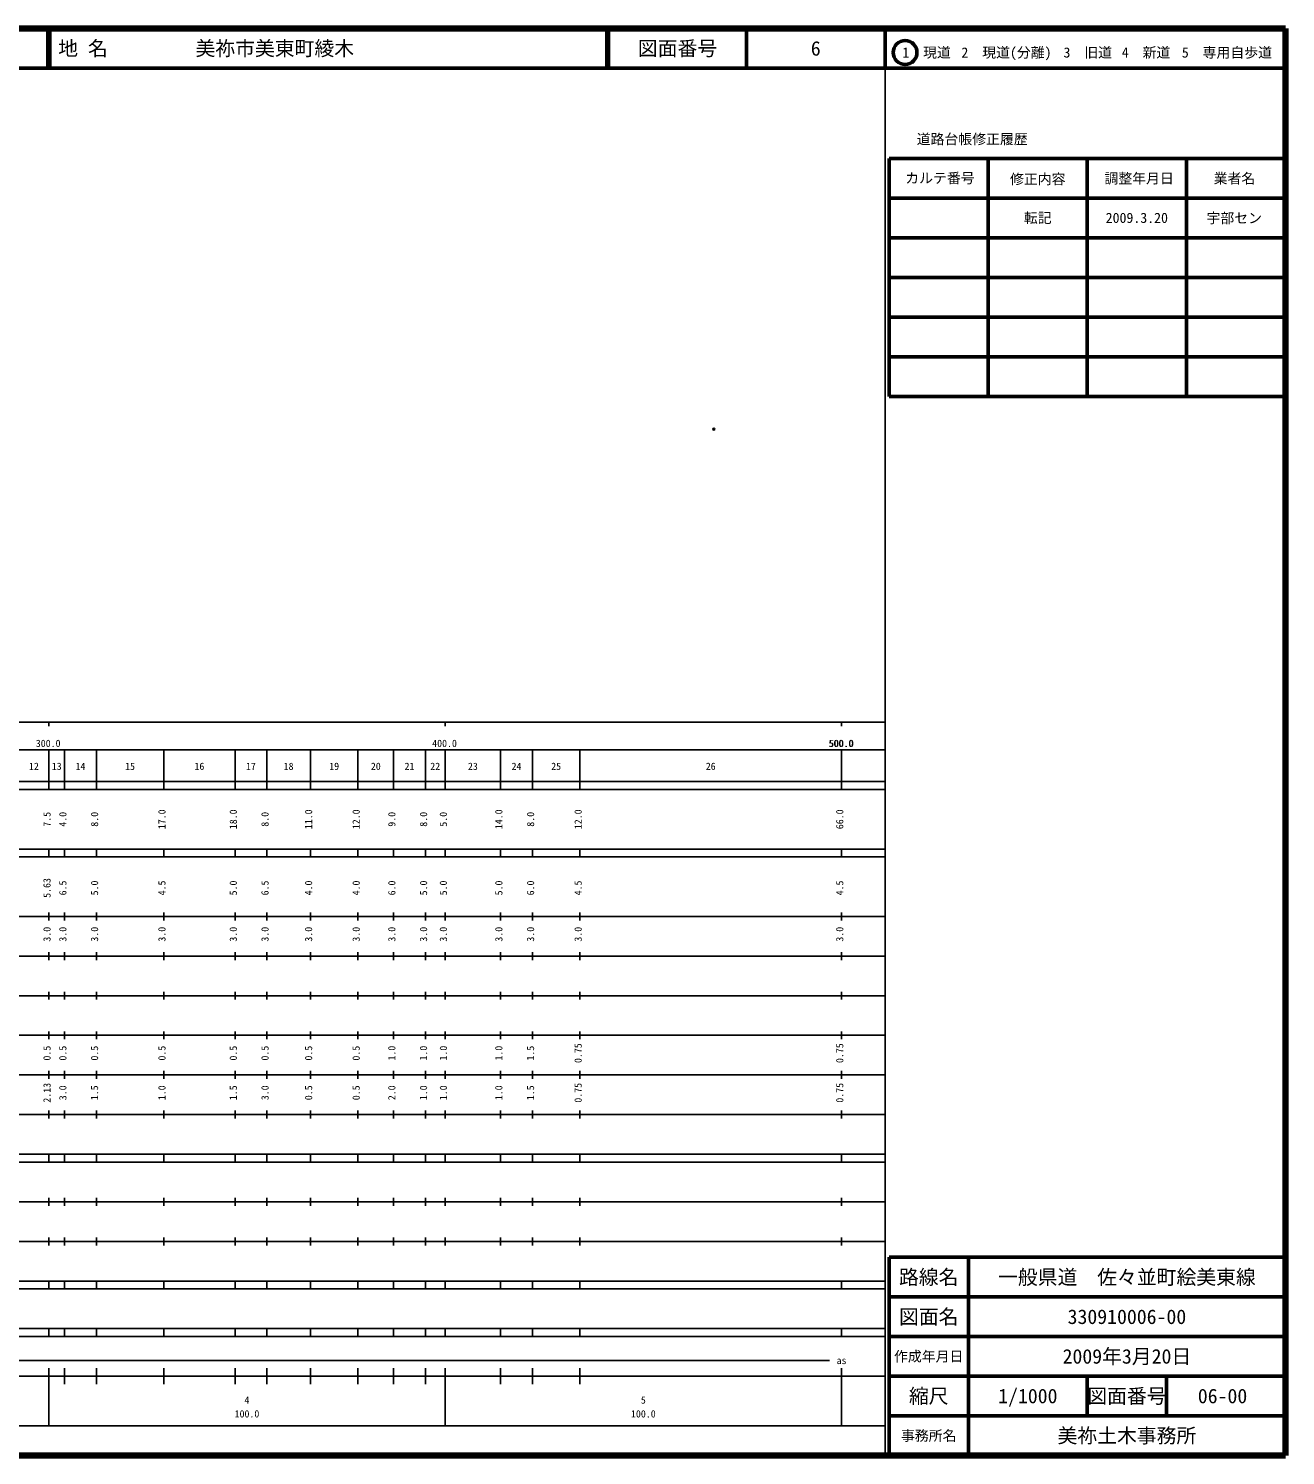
# Model space of a CAD drawing. Units: millimetres on the paper. Extents: x 40 to 680, y 20 to 380.
# Drawn here: x 362.9 to 680, y 20 to 380 of the extents above; entities that cross this region are included whole.
import ezdxf
from ezdxf.enums import TextEntityAlignment as Align

# ---------------------------------------------------------------- set-up
doc = ezdxf.new("R2010")
doc.units = ezdxf.units.MM
doc.header["$PDMODE"] = 32
doc.header["$PDSIZE"] = 0.5
doc.layers.add('M-OTRS', color=6, linetype='Continuous')
doc.layers.add('M-TTL-TXT', color=7, linetype='Continuous')
for name, color, linetype, lineweight in [('M-TTL', 2, 'Continuous', 140), ('M-TTL-BAND', 7, 'Continuous', 25), ('M-TTL-FRAM', 2, 'Continuous', 50), ('M-TTL-LINE', 7, 'Continuous', 50)]:
    doc.layers.add(name, color=color, linetype=linetype, lineweight=lineweight)
doc.styles.add('ＭＳ ゴシック', font='')
doc.styles.get('ＭＳ ゴシック').set_extended_font_data('MS Gothic')

msp = doc.modelspace()

# ---------------------------------------------------------------- linework, layer by layer
at = {"layer": 'M-OTRS'}
msp.add_point((535.755, 278.899), dxfattribs=at)
at = {"layer": 'M-TTL'}
for p, q in [((680, 380), (40, 380)), ((680, 20), (680, 380)), ((40, 20), (680, 20))]:
    msp.add_line(p, q, dxfattribs=at)
at = {"layer": 'M-TTL-BAND'}
for p, q in [((579, 20), (579, 370)), ((40, 205), (579, 205)), ((368, 205), (368, 204)), ((468, 205), (468, 204)), ((568, 205), (568, 204)), ((68, 198), (579, 198)), ((368, 188), (368, 198)), ((372, 188), (372, 198)), ((380, 188), (380, 198)), ((397, 188), (397, 198)), ((415, 188), (415, 198)), ((423, 188), (423, 198)), ((434, 188), (434, 198)), ((446, 188), (446, 198)), ((455, 188), (455, 198)), ((463, 188), (463, 198)), ((468, 188), (468, 198)), ((482, 188), (482, 198)), ((490, 188), (490, 198)), ((502, 188), (502, 198)), ((568, 188), (568, 198)), ((40, 190), (579, 190)), ((40, 188), (579, 188)), ((40, 173), (579, 173)), ((368, 171), (368, 173)), ((372, 171), (372, 173)), ((380, 171), (380, 173)), ((397, 171), (397, 173)), ((415, 171), (415, 173)), ((423, 171), (423, 173)), ((434, 171), (434, 173)), ((446, 171), (446, 173)), ((455, 171), (455, 173)), ((463, 171), (463, 173)), ((468, 171), (468, 173)), ((482, 171), (482, 173)), ((490, 171), (490, 173)), ((502, 171), (502, 173)), ((568, 171), (568, 173)), ((40, 171), (579, 171)), ((40, 156), (579, 156)), ((368, 155), (368, 157)), ((372, 155), (372, 157)), ((380, 155), (380, 157)), ((397, 155), (397, 157)), ((415, 155), (415, 157)), ((423, 155), (423, 157)), ((434, 155), (434, 157)), ((446, 155), (446, 157)), ((455, 155), (455, 157)), ((463, 155), (463, 157)), ((468, 155), (468, 157)), ((482, 155), (482, 157)), ((490, 155), (490, 157)), ((502, 155), (502, 157)), ((568, 155), (568, 157)), ((46, 146), (579, 146)), ((368, 145), (368, 147)), ((372, 145), (372, 147)), ((380, 145), (380, 147)), ((397, 145), (397, 147)), ((415, 145), (415, 147)), ((423, 145), (423, 147)), ((434, 145), (434, 147)), ((446, 145), (446, 147)), ((455, 145), (455, 147)), ((463, 145), (463, 147)), ((468, 145), (468, 147)), ((482, 145), (482, 147)), ((490, 145), (490, 147)), ((502, 145), (502, 147)), ((568, 145), (568, 147)), ((368, 135), (368, 137)), ((372, 135), (372, 137)), ((380, 135), (380, 137)), ((397, 135), (397, 137)), ((415, 135), (415, 137)), ((423, 135), (423, 137)), ((434, 135), (434, 137)), ((446, 135), (446, 137)), ((455, 135), (455, 137)), ((463, 135), (463, 137)), ((468, 135), (468, 137)), ((482, 135), (482, 137)), ((490, 135), (490, 137)), ((502, 135), (502, 137)), ((568, 135), (568, 137)), ((52, 136), (579, 136)), ((46, 126), (579, 126)), ((368, 125), (368, 127)), ((372, 125), (372, 127)), ((380, 125), (380, 127)), ((397, 125), (397, 127)), ((415, 125), (415, 127)), ((423, 125), (423, 127)), ((434, 125), (434, 127)), ((446, 125), (446, 127)), ((455, 125), (455, 127)), ((463, 125), (463, 127)), ((468, 125), (468, 127)), ((482, 125), (482, 127)), ((490, 125), (490, 127)), ((502, 125), (502, 127)), ((568, 125), (568, 127)), ((52, 116), (579, 116)), ((368, 115), (368, 117)), ((372, 115), (372, 117)), ((380, 115), (380, 117)), ((397, 115), (397, 117)), ((415, 115), (415, 117)), ((423, 115), (423, 117)), ((434, 115), (434, 117)), ((446, 115), (446, 117)), ((455, 115), (455, 117)), ((463, 115), (463, 117)), ((468, 115), (468, 117)), ((482, 115), (482, 117)), ((490, 115), (490, 117)), ((502, 115), (502, 117)), ((568, 115), (568, 117)), ((46, 106), (579, 106)), ((368, 105), (368, 107)), ((372, 105), (372, 107)), ((380, 105), (380, 107)), ((397, 105), (397, 107)), ((415, 105), (415, 107)), ((423, 105), (423, 107)), ((434, 105), (434, 107)), ((446, 105), (446, 107)), ((455, 105), (455, 107)), ((463, 105), (463, 107)), ((468, 105), (468, 107)), ((482, 105), (482, 107)), ((490, 105), (490, 107)), ((502, 105), (502, 107)), ((568, 105), (568, 107)), ((40, 96), (579, 96)), ((40, 94), (579, 94)), ((368, 94), (368, 96)), ((372, 94), (372, 96)), ((380, 94), (380, 96)), ((397, 94), (397, 96)), ((415, 94), (415, 96)), ((423, 94), (423, 96)), ((434, 94), (434, 96)), ((446, 94), (446, 96)), ((455, 94), (455, 96)), ((463, 94), (463, 96)), ((468, 94), (468, 96)), ((482, 94), (482, 96)), ((490, 94), (490, 96)), ((502, 94), (502, 96)), ((568, 94), (568, 96)), ((49, 84), (579, 84)), ((368, 83), (368, 85)), ((372, 83), (372, 85)), ((380, 83), (380, 85)), ((397, 83), (397, 85)), ((415, 83), (415, 85)), ((423, 83), (423, 85)), ((434, 83), (434, 85)), ((446, 83), (446, 85)), ((455, 83), (455, 85)), ((463, 83), (463, 85)), ((468, 83), (468, 85)), ((482, 83), (482, 85)), ((490, 83), (490, 85)), ((502, 83), (502, 85)), ((568, 83), (568, 85)), ((40, 74), (579, 74)), ((368, 73), (368, 75)), ((372, 73), (372, 75)), ((380, 73), (380, 75)), ((397, 73), (397, 75)), ((415, 73), (415, 75)), ((423, 73), (423, 75)), ((434, 73), (434, 75)), ((446, 73), (446, 75)), ((455, 73), (455, 75)), ((463, 73), (463, 75)), ((468, 73), (468, 75)), ((482, 73), (482, 75)), ((490, 73), (490, 75)), ((502, 73), (502, 75)), ((568, 73), (568, 75)), ((40, 64), (579, 64)), ((40, 62), (579, 62)), ((368, 62), (368, 64)), ((372, 62), (372, 64)), ((380, 62), (380, 64)), ((397, 62), (397, 64)), ((415, 62), (415, 64)), ((423, 62), (423, 64)), ((434, 62), (434, 64)), ((446, 62), (446, 64)), ((455, 62), (455, 64)), ((463, 62), (463, 64)), ((468, 62), (468, 64)), ((482, 62), (482, 64)), ((490, 62), (490, 64)), ((502, 62), (502, 64)), ((568, 62), (568, 64)), ((40, 52), (579, 52)), ((368, 50), (368, 52)), ((372, 50), (372, 52)), ((380, 50), (380, 52)), ((397, 50), (397, 52)), ((415, 50), (415, 52)), ((423, 50), (423, 52)), ((434, 50), (434, 52)), ((446, 50), (446, 52)), ((455, 50), (455, 52)), ((463, 50), (463, 52)), ((468, 50), (468, 52)), ((482, 50), (482, 52)), ((490, 50), (490, 52)), ((502, 50), (502, 52)), ((568, 50), (568, 52)), ((40, 50), (579, 50)), ((71, 44), (565, 44)), ((40, 40), (579, 40)), ((368, 27.5), (368, 42)), ((372, 38), (372, 42)), ((380, 38), (380, 42)), ((397, 38), (397, 42)), ((415, 38), (415, 42)), ((423, 38), (423, 42)), ((434, 38), (434, 42)), ((446, 38), (446, 42)), ((455, 38), (455, 42)), ((463, 38), (463, 42)), ((468, 27.5), (468, 42)), ((482, 38), (482, 42)), ((490, 38), (490, 42)), ((502, 38), (502, 42)), ((568, 27.5), (568, 42)), ((68, 27.5), (579, 27.5))]:
    msp.add_line(p, q, dxfattribs=at)
at = {"layer": 'M-TTL-FRAM'}
for p, q in [((580, 347.197), (580, 287.197)), ((580, 347.197), (680, 347.197)), ((580, 287.197), (680, 287.197)), ((680, 70), (580, 70)), ((580, 70), (580, 20))]:
    msp.add_line(p, q, dxfattribs=at)
at = {"layer": 'M-TTL-LINE'}
for p, q in [((367.75, 380), (367.75, 370)), ((368.25, 380), (368.25, 370)), ((508.747, 380), (508.747, 370)), ((509.247, 380), (509.247, 370)), ((543.997, 380), (543.997, 370)), ((579, 380), (579, 370)), ((40, 370), (680, 370)), ((605, 347.197), (605, 287.197)), ((630, 347.197), (630, 287.197)), ((655, 347.197), (655, 287.197)), ((580, 337.197), (680, 337.197)), ((580, 327.197), (680, 327.197)), ((580, 317.197), (680, 317.197)), ((580, 307.197), (680, 307.197)), ((580, 297.197), (680, 297.197)), ((600, 70), (600, 20)), ((680, 60), (580, 60)), ((680, 50), (580, 50)), ((680, 40), (580, 40)), ((630, 40), (630, 30)), ((650, 40), (650, 30)), ((680, 30), (580, 30))]:
    msp.add_line(p, q, dxfattribs=at)
msp.add_circle((584.031, 373.958), 3, dxfattribs=at)

# ---------------------------------------------------------------- texts
at = {"layer": 'M-TTL-BAND', "style": 'ＭＳ ゴシック'}
for s, p in [('300.0', (367.844, 198.195)), ('400.0', (467.844, 198.195)), ('500.0', (567.844, 198.195)), ('500.0', (568, 198.195)), ('12', (364.25, 192.405)), ('13', (370, 192.405)), ('14', (376, 192.405)), ('15', (388.5, 192.405)), ('16', (406, 192.405)), ('17', (419, 192.405)), ('18', (428.5, 192.405)), ('19', (440, 192.405)), ('20', (450.5, 192.405)), ('21', (459, 192.405)), ('22', (465.5, 192.405)), ('23', (475, 192.405)), ('24', (486, 192.405)), ('25', (496, 192.405)), ('26', (535, 192.405)), ('as', (568, 42.5)), ('4', (418, 32.523)), ('5', (518, 32.523)), ('100.0', (418, 29.033)), ('100.0', (518, 29.033))]:
    msp.add_text(s, height=1.833, dxfattribs=at).set_placement(p, align=Align.BOTTOM_CENTER)
for s, p in [('7.5', (369, 180.5)), ('4.0', (373, 180.5)), ('8.0', (381, 180.5)), ('17.0', (398, 180.5)), ('18.0', (416, 180.5)), ('8.0', (424, 180.5)), ('11.0', (435, 180.5)), ('12.0', (447, 180.5)), ('9.0', (456, 180.5)), ('8.0', (464, 180.5)), ('5.0', (469, 180.5)), ('14.0', (483, 180.5)), ('8.0', (491, 180.5)), ('12.0', (503, 180.5)), ('66.0', (569, 180.5)), ('5.63', (369, 163.174)), ('6.5', (373, 163.174)), ('5.0', (381, 163.174)), ('4.5', (398, 163.174)), ('5.0', (416, 163.174)), ('6.5', (424, 163.174)), ('4.0', (435, 163.174)), ('4.0', (447, 163.174)), ('6.0', (456, 163.174)), ('5.0', (464, 163.174)), ('5.0', (469, 163.174)), ('5.0', (483, 163.174)), ('6.0', (491, 163.174)), ('4.5', (503, 163.174)), ('4.5', (569, 163.174)), ('3.0', (369, 151.5)), ('3.0', (373, 151.5)), ('3.0', (381, 151.5)), ('3.0', (398, 151.5)), ('3.0', (416, 151.5)), ('3.0', (424, 151.5)), ('3.0', (435, 151.5)), ('3.0', (447, 151.5)), ('3.0', (456, 151.5)), ('3.0', (464, 151.5)), ('3.0', (469, 151.5)), ('3.0', (483, 151.5)), ('3.0', (491, 151.5)), ('3.0', (503, 151.5)), ('3.0', (569, 151.5)), ('0.5', (369, 121.5)), ('0.5', (373, 121.5)), ('0.5', (381, 121.5)), ('0.5', (398, 121.5)), ('0.5', (416, 121.5)), ('0.5', (424, 121.5)), ('0.5', (435, 121.5)), ('0.5', (447, 121.5)), ('1.0', (456, 121.5)), ('1.0', (464, 121.5)), ('1.0', (469, 121.5)), ('1.0', (483, 121.5)), ('1.5', (491, 121.5)), ('0.75', (503, 121.5)), ('0.75', (569, 121.5)), ('2.13', (369, 111.5)), ('3.0', (373, 111.5)), ('1.5', (381, 111.5)), ('1.0', (398, 111.5)), ('1.5', (416, 111.5)), ('3.0', (424, 111.5)), ('0.5', (435, 111.5)), ('0.5', (447, 111.5)), ('2.0', (456, 111.5)), ('1.0', (464, 111.5)), ('1.0', (469, 111.5)), ('1.0', (483, 111.5)), ('1.5', (491, 111.5)), ('0.75', (503, 111.5)), ('0.75', (569, 111.5))]:
    msp.add_text(s, height=1.833, rotation=90, dxfattribs=at).set_placement(p, align=Align.BOTTOM_CENTER)
at = {"layer": 'M-TTL-TXT', "style": 'ＭＳ ゴシック'}
for s, p in [('地 名', (370.38, 375)), ('美祢市美東町綾木', (405.024, 375))]:
    msp.add_text(s, height=3.666, dxfattribs=at).set_placement(p, align=Align.MIDDLE_LEFT)
for s, height, p in [('図面番号', 3.666, (526.622, 375)), ('6', 3.666, (561.497, 375)), ('1\u3000現道', 2.566, (589.448, 373.958)), ('2\u3000現道(分離)', 2.566, (609.619, 373.958)), ('3\u3000旧道', 2.566, (630.121, 373.958)), ('4\u3000新道', 2.566, (644.824, 373.958)), ('5\u3000専用自歩道', 2.566, (665.228, 373.958)), ('道路台帳修正履歴', 2.566, (600.968, 352.113)), ('カルテ番号', 2.566, (592.839, 342.277)), ('修正内容', 2.566, (617.509, 342.023)), ('調整年月日', 2.566, (643.089, 342.197)), ('業者名', 2.566, (667.134, 342.197)), ('転記', 2.566, (617.5, 332.245)), ('2009.3.20', 2.566, (642.5, 332.245)), ('宇部セン', 2.566, (667.077, 332.189)), ('路線名', 3.666, (590, 65)), ('路線名', 3.666, (590, 65)), ('一般県道\u3000佐々並町絵美東線', 3.666, (640, 65)), ('図面名', 3.666, (590, 55)), ('図面名', 3.666, (590, 55)), ('330910006-00', 3.666, (640, 55)), ('2009年3月20日', 3.666, (640, 45)), ('作成年月日', 2.566, (590, 45)), ('作成年月日', 2.566, (590, 45)), ('縮尺', 3.666, (590, 35)), ('縮尺', 3.666, (590, 35)), ('1/1000', 3.666, (615, 35)), ('図面番号', 3.666, (640, 35)), ('図面番号', 3.666, (640, 35)), ('06-00', 3.666, (664.125, 35)), ('事務所名', 2.566, (590, 25)), ('事務所名', 2.566, (590, 25)), ('美祢土木事務所', 3.666, (640, 25))]:
    msp.add_text(s, height=height, dxfattribs=at).set_placement(p, align=Align.MIDDLE_CENTER)

doc.saveas('drawing.dxf')
